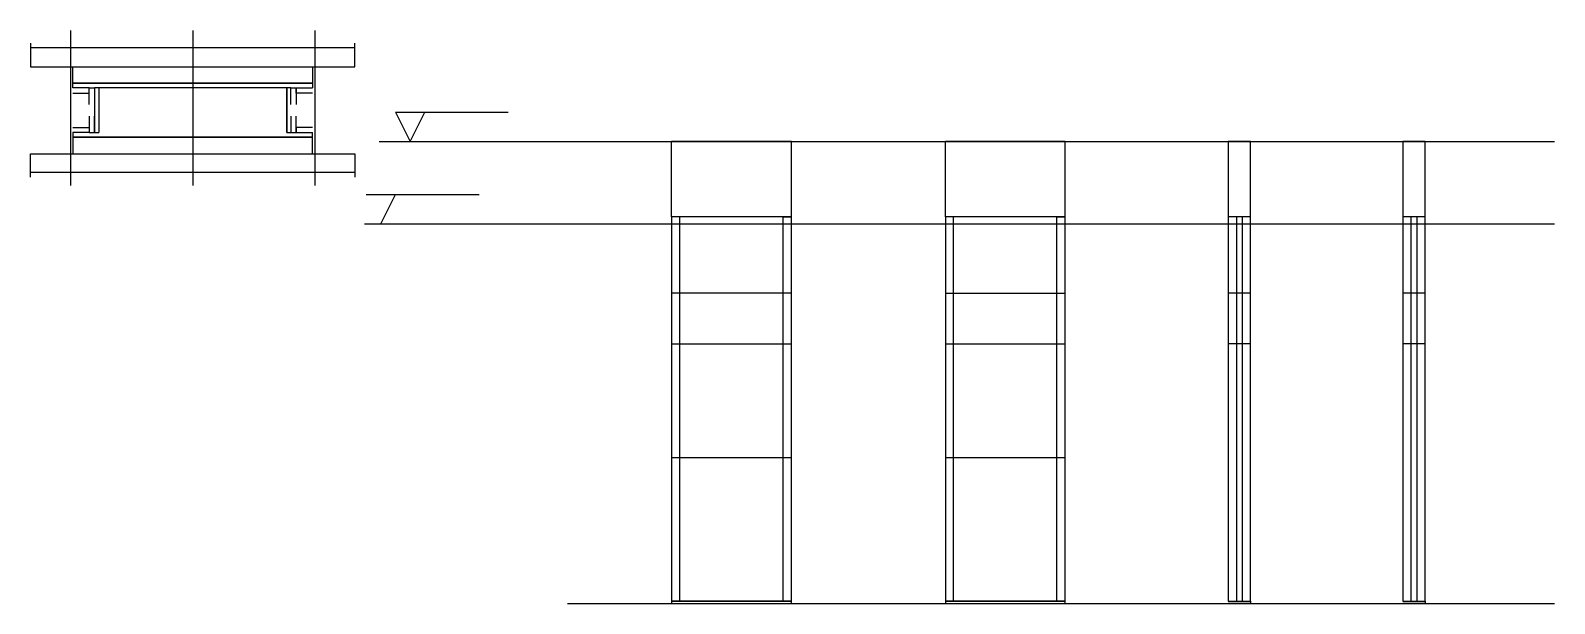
# Model space of a CAD drawing. Header units: metres. Extents: x 6286 to 7582, y 8660 to 9148.
import ezdxf

# ---------------------------------------------------------------- set-up
doc = ezdxf.new("R2010")
doc.units = ezdxf.units.M
for name, color, linetype in [('CHAPA', 7, 'Continuous'), ('COTA', 7, 'Continuous'), ('Hachura', 7, 'Continuous'), ('Madeira', 7, 'Continuous'), ('NIVEL 1° PAV.', 7, 'Continuous'), ('NIVEL 2° PAV.', 7, 'Continuous'), ('Nível', 7, 'Continuous'), ('Painéis', 7, 'Continuous'), ('Perfil Metálico', 7, 'Continuous'), ('SARR_2.2x7', 7, 'Continuous'), ('SARRAFO', 7, 'Continuous')]:
    doc.layers.add(name, color=color, linetype=linetype)

msp = doc.modelspace()

# ---------------------------------------------------------------- linework, layer by layer
at = {"layer": 'CHAPA', "color": 7, "lineweight": 25}
for points in [[(6321.7, 9098.7), (6321.7, 9102.7), (6525.7, 9102.7), (6525.7, 9098.7)], [(6321.7, 9098.7), (6321.7, 9102.7), (6525.7, 9102.7), (6525.7, 9098.7)], [(6343.7, 9098.7), (6340.1, 9098.7), (6340.1, 9060.7), (6343.7, 9060.7)], [(6343.7, 9098.7), (6340.1, 9098.7), (6340.1, 9060.7), (6343.7, 9060.7)], [(6507.3, 9098.7), (6503.7, 9098.7), (6503.7, 9060.7), (6507.3, 9060.7)], [(6507.3, 9098.7), (6503.7, 9098.7), (6503.7, 9060.7), (6507.3, 9060.7)], [(6321.7, 9060.7), (6321.7, 9056.7), (6525.7, 9056.7), (6525.7, 9060.7)], [(6321.7, 9060.7), (6321.7, 9056.7), (6525.7, 9056.7), (6525.7, 9060.7)]]:
    msp.add_lwpolyline(points, dxfattribs=at)
at = {"layer": 'COTA', "color": 7, "lineweight": 25}
for p, q in [((6933.2, 9053.1), (6831.2, 9053.1)), ((6831.2, 8989.1), (6831.2, 9053.1)), ((6933.2, 8989.1), (6933.2, 9053.1)), ((7166.1, 9053.1), (7064.1, 9053.1)), ((7064.1, 8989.1), (7064.1, 9053.1)), ((7166.1, 8989.1), (7166.1, 9053.1))]:
    msp.add_line(p, q, dxfattribs=at)
for points in [[(7323.8, 8989.1), (7323.8, 9053.1), (7304.8, 9053.1), (7304.8, 8989.1)], [(7472.3, 8989.1), (7472.3, 9053.1), (7453.3, 9053.1), (7453.3, 8989.1)]]:
    msp.add_lwpolyline(points, dxfattribs=at)
at = {"layer": 'Hachura', "color": 7, "lineweight": 25}
for p, q in [((6319.7, 9147.5), (6319.7, 9015.7)), ((6423.7, 9147.5), (6423.7, 9015.7)), ((6527.7, 9147.5), (6527.7, 9015.7))]:
    msp.add_line(p, q, dxfattribs=at)
at = {"layer": 'Madeira', "color": 7, "lineweight": 25}
for points in [[(6525.7, 9116.8), (6525.7, 9102.8), (6321.7, 9102.8), (6321.7, 9116.8)], [(6525.7, 9042.7), (6525.7, 9056.7), (6321.7, 9056.7), (6321.7, 9042.7)]]:
    msp.add_lwpolyline(points, dxfattribs=at)
at = {"layer": 'NIVEL 1° PAV.', "color": 7, "lineweight": 25}
for p, q in [((6596.2, 9078.1), (6692.2, 9078.1)), ((6596.2, 9078.1), (6608.7, 9053.1)), ((6608.7, 9053.1), (6621.2, 9078.1)), ((6582.4, 9053.1), (7582.4, 9053.1))]:
    msp.add_line(p, q, dxfattribs=at)
at = {"layer": 'NIVEL 2° PAV.', "color": 7, "lineweight": 25}
for p, q in [((6571.4, 9008.1), (6667.4, 9008.1)), ((6583.9, 8983.1), (6596.4, 9008.1)), ((6570, 8983.1), (7582.4, 8983.1))]:
    msp.add_line(p, q, dxfattribs=at)
at = {"layer": 'Nível', "color": 7, "lineweight": 25}
for p, q in [((6742.6, 9053.1), (7582.4, 9053.1)), ((6742.6, 8660.1), (7582.4, 8660.1))]:
    msp.add_line(p, q, dxfattribs=at)
at = {"layer": 'Painéis', "color": 7, "lineweight": 25}
for p, q in [((6831.2, 8989.1), (6831.2, 8660.1)), ((6933.2, 8989.1), (6831.2, 8989.1)), ((6933.2, 8660.1), (6933.2, 8989.1)), ((7064.1, 8989.1), (7064.1, 8660.1)), ((7166.1, 8989.1), (7064.1, 8989.1)), ((7166.1, 8660.1), (7166.1, 8989.1)), ((7304.8, 8989.1), (7304.8, 8662.1)), ((7323.8, 8989.1), (7304.8, 8989.1)), ((7323.8, 8662.1), (7323.8, 8989.1)), ((7453.3, 8989.1), (7453.3, 8662.1)), ((7472.3, 8989.1), (7453.3, 8989.1)), ((7472.3, 8662.1), (7472.3, 8989.1)), ((6933.2, 8924.1), (6831.2, 8924.1)), ((7064.1, 8924.1), (7166.1, 8924.1)), ((7323.8, 8924.1), (7304.8, 8924.1)), ((7472.3, 8924.1), (7453.3, 8924.1)), ((6831.2, 8881.1), (6933.2, 8881.1)), ((7064.1, 8881.1), (7166.1, 8881.1)), ((7323.8, 8881.1), (7304.8, 8881.1)), ((7472.3, 8881.1), (7453.3, 8881.1)), ((6933.2, 8784.1), (6831.2, 8784.1)), ((7166.1, 8784.1), (7064.1, 8784.1)), ((6831.2, 8662.1), (6933.2, 8662.1)), ((7064.1, 8662.1), (7166.1, 8662.1)), ((7304.8, 8662.1), (7323.8, 8662.1)), ((7453.3, 8662.1), (7472.3, 8662.1))]:
    msp.add_line(p, q, dxfattribs=at)
for points in [[(6503.7, 9060.7), (6503.7, 9098.7), (6343.7, 9098.7), (6343.7, 9060.7)], [(6933.2, 8662.1), (6831.2, 8662.1), (6831.2, 8660.1), (6933.2, 8660.1)], [(7166.1, 8662.1), (7064.1, 8662.1), (7064.1, 8660.1), (7166.1, 8660.1)], [(7304.8, 8662.1), (7323.8, 8662.1), (7323.8, 8660.1), (7304.8, 8660.1)], [(7453.3, 8662.1), (7472.3, 8662.1), (7472.3, 8660.1), (7453.3, 8660.1)]]:
    msp.add_lwpolyline(points, dxfattribs=at)
at = {"layer": 'Perfil Metálico', "color": 7, "lineweight": 25}
for points in [[(6285.7, 9136.7), (6285.7, 9116.7), (6561.7, 9116.7), (6561.7, 9136.7)], [(6561.7, 9120.7), (6561.7, 9132.7), (6285.7, 9132.7), (6285.7, 9120.7)], [(6285.7, 9022.7), (6285.7, 9042.7), (6561.7, 9042.7), (6561.7, 9022.7)], [(6561.7, 9038.7), (6561.7, 9026.7), (6285.7, 9026.7), (6285.7, 9038.7)]]:
    msp.add_lwpolyline(points, dxfattribs=at)
at = {"layer": 'SARR_2.2x7', "color": 7, "lineweight": 25}
for p, q in [((6838.2, 8989.1), (6831.2, 8989.1)), ((6838.2, 8989.1), (6838.2, 8989.1)), ((6838.2, 8881.1), (6838.2, 8989.1)), ((6926.2, 8989.1), (6926.2, 8989.1)), ((6926.2, 8881.1), (6926.2, 8989.1)), ((6926.2, 8989.1), (6933.2, 8989.1)), ((7071.1, 8989.1), (7064.1, 8989.1)), ((7071.1, 8989.1), (7071.1, 8989.1)), ((7071.1, 8881.1), (7071.1, 8989.1)), ((7159.1, 8989.1), (7159.1, 8989.1)), ((7159.1, 8881.1), (7159.1, 8989.1)), ((7159.1, 8989.1), (7166.1, 8989.1)), ((7311.8, 8989.1), (7311.8, 8662.1)), ((7316.8, 8989.1), (7316.8, 8662.1)), ((7460.3, 8989.1), (7460.3, 8662.1)), ((7465.3, 8989.1), (7465.3, 8662.1)), ((6838.2, 8784.1), (6838.2, 8881.1)), ((6926.2, 8784.1), (6926.2, 8881.1)), ((7071.1, 8784.1), (7071.1, 8881.1)), ((7159.1, 8784.1), (7159.1, 8881.1)), ((6838.2, 8662.1), (6838.2, 8784.1)), ((6926.2, 8662.1), (6926.2, 8784.1)), ((7071.1, 8662.1), (7071.1, 8784.1)), ((7159.1, 8662.1), (7159.1, 8784.1)), ((6838.2, 8662.1), (6838.2, 8662.1)), ((6926.2, 8662.1), (6926.2, 8662.1)), ((7071.1, 8662.1), (7071.1, 8662.1)), ((7159.1, 8662.1), (7159.1, 8662.1))]:
    msp.add_line(p, q, dxfattribs=at)
at = {"layer": 'SARRAFO', "color": 7, "lineweight": 25}
for points in [[(6321.7, 9094.3), (6335.7, 9094.3), (6335.7, 9098.7), (6321.7, 9098.7)], [(6335.7, 9084.7), (6335.7, 9098.7), (6340.1, 9098.7), (6340.1, 9084.7)], [(6507.3, 9084.7), (6507.3, 9098.7), (6511.7, 9098.7), (6511.7, 9084.7)], [(6525.7, 9094.3), (6511.7, 9094.3), (6511.7, 9098.7), (6525.7, 9098.7)], [(6321.7, 9065.1), (6335.7, 9065.1), (6335.7, 9060.7), (6321.7, 9060.7)], [(6335.7, 9074.7), (6335.7, 9060.7), (6340.1, 9060.7), (6340.1, 9074.7)], [(6507.3, 9074.7), (6507.3, 9060.7), (6511.7, 9060.7), (6511.7, 9074.7)], [(6525.7, 9065.1), (6511.7, 9065.1), (6511.7, 9060.7), (6525.7, 9060.7)]]:
    msp.add_lwpolyline(points, dxfattribs=at)

doc.saveas('drawing.dxf')
